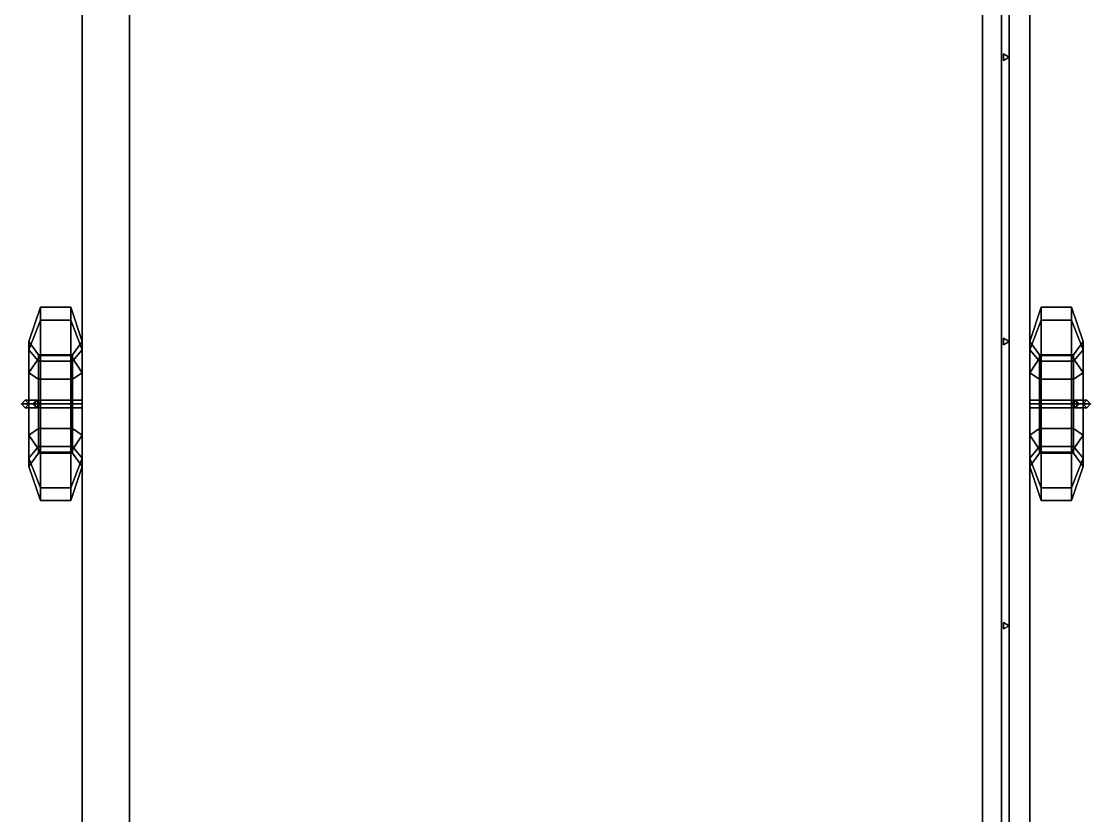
# Model space of a CAD drawing. Header units: millimetres. Extents: x -8.3 to 8.3, y -10.3 to 20.5.
# Drawn here: x 2.68 to 8.32, y -0.25 to 3.94 of the extents above; entities that cross this region are included whole.
import ezdxf

# ---------------------------------------------------------------- set-up
doc = ezdxf.new("R2010")
doc.units = ezdxf.units.MM
doc.layers.add('wheels', color=2, linetype='Continuous')

msp = doc.modelspace()

# ---------------------------------------------------------------- linework, layer by layer
for points in [[(3, 9.75), (3, -10), (3, -10, 1), (3, 10, 1)], [(3, 10, 1), (3, -10, 1), (8, -10, 1), (8, 10, 1)], [(8, -10, 1), (8, -10), (8, 9.75), (8, 10, 1)], [(7.85, 9.73, 2), (7.85, -9.73, 2), (7.89, -9.77, 2), (7.89, 9.77, 2)], [(7.89, 9.77, 2), (7.89, -9.77, 2), (7.85, -9.73, 2), (7.85, 9.73, 2)], [(3.25, 9, -1), (3.25, -9.5, -1), (3, -10), (3, 9.75)], [(8, -10), (7.75, -9.5, -1), (7.75, 9, -1), (8, 9.75)], [(7.75, 9, -1), (7.75, -9.5, -1), (3.25, -9.5, -1), (3.25, 9, -1)], [(7.86, 3.7673, 1), (7.86, 3.7327, 1), (7.86, 3.7327, 2), (7.86, 3.7673, 2)], [(7.89, 3.75, 1), (7.86, 3.7673, 1), (7.86, 3.7673, 2), (7.89, 3.75, 2)], [(7.86, 3.7327, 1), (7.89, 3.75, 1), (7.89, 3.75, 2), (7.86, 3.7327, 2)], [(7.86, 2.2673, 1), (7.86, 2.2327, 1), (7.86, 2.2327, 2), (7.86, 2.2673, 2)], [(7.89, 2.25, 1), (7.86, 2.2673, 1), (7.86, 2.2673, 2), (7.89, 2.25, 2)], [(7.86, 2.2327, 1), (7.89, 2.25, 1), (7.89, 2.25, 2), (7.86, 2.2327, 2)], [(7.86, 0.7673, 1), (7.86, 0.7327, 1), (7.86, 0.7327, 2), (7.86, 0.7673, 2)], [(7.89, 0.75, 1), (7.86, 0.7673, 1), (7.86, 0.7673, 2), (7.89, 0.75, 2)], [(7.86, 0.7327, 1), (7.89, 0.75, 1), (7.89, 0.75, 2), (7.86, 0.7327, 2)]]:
    msp.add_3dface(points)
at = {"layer": 'wheels'}
for points in [[(2.78, 2.3617, 0.585), (2.78, 2.43, 0.33), (2.72, 2.25, 0.33), (2.72, 2.2058, 0.495)], [(2.78, 2.43, 0.33), (2.78, 2.3617, 0.075), (2.72, 2.2058, 0.165), (2.72, 2.25, 0.33)], [(2.78, 2.43, 0.33), (2.78, 2.3617, 0.585), (2.94, 2.3617, 0.585), (2.94, 2.43, 0.33)], [(2.78, 2.3617, 0.075), (2.78, 2.43, 0.33), (2.94, 2.43, 0.33), (2.94, 2.3617, 0.075)], [(2.94, 2.43, 0.33), (2.94, 2.3617, 0.585), (3, 2.2058, 0.495), (3, 2.25, 0.33)], [(2.94, 2.3617, 0.075), (2.94, 2.43, 0.33), (3, 2.25, 0.33), (3, 2.2058, 0.165)], [(8.06, 2.3617, 0.585), (8.06, 2.43, 0.33), (8, 2.25, 0.33), (8, 2.2058, 0.495)], [(8.06, 2.43, 0.33), (8.06, 2.3617, 0.075), (8, 2.2058, 0.165), (8, 2.25, 0.33)], [(8.22, 2.3617, 0.585), (8.22, 2.43, 0.33), (8.06, 2.43, 0.33), (8.06, 2.3617, 0.585)], [(8.22, 2.43, 0.33), (8.22, 2.3617, 0.075), (8.06, 2.3617, 0.075), (8.06, 2.43, 0.33)], [(8.22, 2.43, 0.33), (8.22, 2.3617, 0.585), (8.28, 2.2058, 0.495), (8.28, 2.25, 0.33)], [(8.22, 2.3617, 0.075), (8.22, 2.43, 0.33), (8.28, 2.25, 0.33), (8.28, 2.2058, 0.165)], [(2.78, 2.175, 0.7717), (2.78, 2.3617, 0.585), (2.72, 2.2058, 0.495), (2.72, 2.085, 0.6158)], [(2.78, 2.3617, 0.075), (2.78, 2.175, -0.1117), (2.72, 2.085, 0.0442), (2.72, 2.2058, 0.165)], [(2.78, 2.175, -0.1117), (2.78, 2.3617, 0.075), (2.94, 2.3617, 0.075), (2.94, 2.175, -0.1117)], [(2.78, 2.3617, 0.585), (2.78, 2.175, 0.7717), (2.94, 2.175, 0.7717), (2.94, 2.3617, 0.585)], [(2.94, 2.3617, 0.585), (2.94, 2.175, 0.7717), (3, 2.085, 0.6158), (3, 2.2058, 0.495)], [(2.94, 2.175, -0.1117), (2.94, 2.3617, 0.075), (3, 2.2058, 0.165), (3, 2.085, 0.0442)], [(8.06, 2.3617, 0.075), (8.06, 2.175, -0.1117), (8, 2.085, 0.0442), (8, 2.2058, 0.165)], [(8.06, 2.175, 0.7717), (8.06, 2.3617, 0.585), (8, 2.2058, 0.495), (8, 2.085, 0.6158)], [(8.22, 2.3617, 0.075), (8.22, 2.175, -0.1117), (8.06, 2.175, -0.1117), (8.06, 2.3617, 0.075)], [(8.22, 2.175, 0.7717), (8.22, 2.3617, 0.585), (8.06, 2.3617, 0.585), (8.06, 2.175, 0.7717)], [(8.22, 2.175, -0.1117), (8.22, 2.3617, 0.075), (8.28, 2.2058, 0.165), (8.28, 2.085, 0.0442)], [(8.22, 2.3617, 0.585), (8.22, 2.175, 0.7717), (8.28, 2.085, 0.6158), (8.28, 2.2058, 0.495)], [(2.72, 2.2058, 0.495), (2.72, 2.25, 0.33), (2.77, 2.18, 0.33), (2.77, 2.1452, 0.46)], [(2.72, 2.25, 0.33), (2.72, 2.2058, 0.165), (2.77, 2.1452, 0.2), (2.77, 2.18, 0.33)], [(2.72, 2.085, 0.6158), (2.72, 2.2058, 0.495), (2.77, 2.1452, 0.46), (2.77, 2.05, 0.5552)], [(2.72, 2.2058, 0.165), (2.72, 2.085, 0.0442), (2.77, 2.05, 0.1048), (2.77, 2.1452, 0.2)], [(3, 2.25, 0.33), (3, 2.2058, 0.495), (2.95, 2.1452, 0.46), (2.95, 2.18, 0.33)], [(3, 2.2058, 0.165), (3, 2.25, 0.33), (2.95, 2.18, 0.33), (2.95, 2.1452, 0.2)], [(3, 2.2058, 0.495), (3, 2.085, 0.6158), (2.95, 2.05, 0.5552), (2.95, 2.1452, 0.46)], [(3, 2.085, 0.0442), (3, 2.2058, 0.165), (2.95, 2.1452, 0.2), (2.95, 2.05, 0.1048)], [(8, 2.2058, 0.495), (8, 2.25, 0.33), (8.05, 2.18, 0.33), (8.05, 2.1452, 0.46)], [(8, 2.25, 0.33), (8, 2.2058, 0.165), (8.05, 2.1452, 0.2), (8.05, 2.18, 0.33)], [(8, 2.2058, 0.165), (8, 2.085, 0.0442), (8.05, 2.05, 0.1048), (8.05, 2.1452, 0.2)], [(8, 2.085, 0.6158), (8, 2.2058, 0.495), (8.05, 2.1452, 0.46), (8.05, 2.05, 0.5552)], [(8.28, 2.25, 0.33), (8.28, 2.2058, 0.495), (8.23, 2.1452, 0.46), (8.23, 2.18, 0.33)], [(8.28, 2.2058, 0.165), (8.28, 2.25, 0.33), (8.23, 2.18, 0.33), (8.23, 2.1452, 0.2)], [(8.28, 2.085, 0.0442), (8.28, 2.2058, 0.165), (8.23, 2.1452, 0.2), (8.23, 2.05, 0.1048)], [(8.28, 2.2058, 0.495), (8.28, 2.085, 0.6158), (8.23, 2.05, 0.5552), (8.23, 2.1452, 0.46)], [(2.78, 2.175, -0.1117), (2.78, 1.92, -0.18), (2.72, 1.92), (2.72, 2.085, 0.0442)], [(2.78, 1.92, 0.84), (2.78, 2.175, 0.7717), (2.72, 2.085, 0.6158), (2.72, 1.92, 0.66)], [(2.77, 2.1452, 0.46), (2.77, 2.18, 0.33), (2.95, 2.18, 0.33), (2.95, 2.1452, 0.46)], [(2.77, 2.18, 0.33), (2.77, 2.1452, 0.2), (2.95, 2.1452, 0.2), (2.95, 2.18, 0.33)], [(2.77, 2.05, 0.5552), (2.77, 2.1452, 0.46), (2.95, 2.1452, 0.46), (2.95, 2.05, 0.5552)], [(2.77, 2.1452, 0.2), (2.77, 2.05, 0.1048), (2.95, 2.05, 0.1048), (2.95, 2.1452, 0.2)], [(2.78, 1.92, -0.18), (2.78, 2.175, -0.1117), (2.94, 2.175, -0.1117), (2.94, 1.92, -0.18)], [(2.78, 2.175, 0.7717), (2.78, 1.92, 0.84), (2.94, 1.92, 0.84), (2.94, 2.175, 0.7717)], [(2.94, 1.92, -0.18), (2.94, 2.175, -0.1117), (3, 2.085, 0.0442), (3, 1.92)], [(2.94, 2.175, 0.7717), (2.94, 1.92, 0.84), (3, 1.92, 0.66), (3, 2.085, 0.6158)], [(8.06, 2.175, -0.1117), (8.06, 1.92, -0.18), (8, 1.92), (8, 2.085, 0.0442)], [(8.06, 1.92, 0.84), (8.06, 2.175, 0.7717), (8, 2.085, 0.6158), (8, 1.92, 0.66)], [(8.23, 2.18, 0.33), (8.23, 2.1452, 0.46), (8.05, 2.1452, 0.46), (8.05, 2.18, 0.33)], [(8.23, 2.1452, 0.2), (8.23, 2.18, 0.33), (8.05, 2.18, 0.33), (8.05, 2.1452, 0.2)], [(8.23, 2.05, 0.1048), (8.23, 2.1452, 0.2), (8.05, 2.1452, 0.2), (8.05, 2.05, 0.1048)], [(8.23, 2.1452, 0.46), (8.23, 2.05, 0.5552), (8.05, 2.05, 0.5552), (8.05, 2.1452, 0.46)], [(8.22, 2.175, -0.1117), (8.22, 1.92, -0.18), (8.06, 1.92, -0.18), (8.06, 2.175, -0.1117)], [(8.22, 1.92, 0.84), (8.22, 2.175, 0.7717), (8.06, 2.175, 0.7717), (8.06, 1.92, 0.84)], [(8.22, 1.92, -0.18), (8.22, 2.175, -0.1117), (8.28, 2.085, 0.0442), (8.28, 1.92)], [(8.22, 2.175, 0.7717), (8.22, 1.92, 0.84), (8.28, 1.92, 0.66), (8.28, 2.085, 0.6158)], [(2.72, 1.92, 0.66), (2.72, 2.085, 0.6158), (2.77, 2.05, 0.5552), (2.77, 1.92, 0.59)], [(2.72, 2.085, 0.0442), (2.72, 1.92), (2.77, 1.92, 0.07), (2.77, 2.05, 0.1048)], [(2.77, 1.92, 0.59), (2.77, 2.05, 0.5552), (2.95, 2.05, 0.5552), (2.95, 1.92, 0.59)], [(2.77, 2.05, 0.1048), (2.77, 1.92, 0.07), (2.95, 1.92, 0.07), (2.95, 2.05, 0.1048)], [(3, 2.085, 0.6158), (3, 1.92, 0.66), (2.95, 1.92, 0.59), (2.95, 2.05, 0.5552)], [(3, 1.92), (3, 2.085, 0.0442), (2.95, 2.05, 0.1048), (2.95, 1.92, 0.07)], [(8, 2.085, 0.0442), (8, 1.92), (8.05, 1.92, 0.07), (8.05, 2.05, 0.1048)], [(8, 1.92, 0.66), (8, 2.085, 0.6158), (8.05, 2.05, 0.5552), (8.05, 1.92, 0.59)], [(8.23, 1.92, 0.07), (8.23, 2.05, 0.1048), (8.05, 2.05, 0.1048), (8.05, 1.92, 0.07)], [(8.23, 2.05, 0.5552), (8.23, 1.92, 0.59), (8.05, 1.92, 0.59), (8.05, 2.05, 0.5552)], [(8.28, 1.92), (8.28, 2.085, 0.0442), (8.23, 2.05, 0.1048), (8.23, 1.92, 0.07)], [(8.28, 2.085, 0.6158), (8.28, 1.92, 0.66), (8.23, 1.92, 0.59), (8.23, 2.05, 0.5552)], [(2.7, 1.94, 0.65), (2.68, 1.92, 0.64), (2.74, 1.92, 0.86), (2.76, 1.94, 0.85)], [(2.76, 1.94, 0.57), (2.75, 1.92, 0.55), (2.68, 1.92, 0.64), (2.7, 1.94, 0.65)], [(2.68, 1.92, 0.64), (2.7, 1.9, 0.65), (2.76, 1.9, 0.85), (2.74, 1.92, 0.86)], [(2.75, 1.92, 0.55), (2.76, 1.9, 0.57), (2.7, 1.9, 0.65), (2.68, 1.92, 0.64)], [(2.72, 1.92, 0.66), (2.7, 1.94, 0.65), (2.76, 1.94, 0.85), (2.78, 1.92, 0.84)], [(2.77, 1.92, 0.59), (2.76, 1.94, 0.57), (2.7, 1.94, 0.65), (2.72, 1.92, 0.66)], [(2.7, 1.9, 0.65), (2.72, 1.92, 0.66), (2.78, 1.92, 0.84), (2.76, 1.9, 0.85)], [(2.76, 1.9, 0.57), (2.77, 1.92, 0.59), (2.72, 1.92, 0.66), (2.7, 1.9, 0.65)], [(2.78, 1.92, -0.18), (2.78, 1.665, -0.1117), (2.72, 1.755, 0.0442), (2.72, 1.92)], [(2.78, 1.665, 0.7717), (2.78, 1.92, 0.84), (2.72, 1.92, 0.66), (2.72, 1.755, 0.6158)], [(2.72, 1.755, 0.6158), (2.72, 1.92, 0.66), (2.77, 1.92, 0.59), (2.77, 1.79, 0.5552)], [(2.72, 1.92), (2.72, 1.755, 0.0442), (2.77, 1.79, 0.1048), (2.77, 1.92, 0.07)], [(2.76, 1.94, 0.85), (2.74, 1.92, 0.86), (3, 1.92, 1), (3, 1.94, 0.98)], [(2.74, 1.92, 0.86), (2.76, 1.9, 0.85), (3, 1.9, 0.98), (3, 1.92, 1)], [(2.95, 1.94, 0.57), (2.95, 1.92, 0.55), (2.75, 1.92, 0.55), (2.76, 1.94, 0.57)], [(2.95, 1.92, 0.55), (2.95, 1.9, 0.57), (2.76, 1.9, 0.57), (2.75, 1.92, 0.55)], [(2.78, 1.92, 0.84), (2.76, 1.94, 0.85), (3, 1.94, 0.98), (3, 1.92, 0.96)], [(2.95, 1.92, 0.59), (2.95, 1.94, 0.57), (2.76, 1.94, 0.57), (2.77, 1.92, 0.59)], [(2.76, 1.9, 0.85), (2.78, 1.92, 0.84), (3, 1.92, 0.96), (3, 1.9, 0.98)], [(2.95, 1.9, 0.57), (2.95, 1.92, 0.59), (2.77, 1.92, 0.59), (2.76, 1.9, 0.57)], [(2.77, 1.79, 0.5552), (2.77, 1.92, 0.59), (2.95, 1.92, 0.59), (2.95, 1.79, 0.5552)], [(2.77, 1.92, 0.07), (2.77, 1.79, 0.1048), (2.95, 1.79, 0.1048), (2.95, 1.92, 0.07)], [(2.78, 1.665, -0.1117), (2.78, 1.92, -0.18), (2.94, 1.92, -0.18), (2.94, 1.665, -0.1117)], [(2.78, 1.92, 0.84), (2.78, 1.665, 0.7717), (2.94, 1.665, 0.7717), (2.94, 1.92, 0.84)], [(2.94, 1.665, -0.1117), (2.94, 1.92, -0.18), (3, 1.92), (3, 1.755, 0.0442)], [(2.94, 1.92, 0.84), (2.94, 1.665, 0.7717), (3, 1.755, 0.6158), (3, 1.92, 0.66)], [(3, 1.92, 0.66), (3, 1.755, 0.6158), (2.95, 1.79, 0.5552), (2.95, 1.92, 0.59)], [(3, 1.755, 0.0442), (3, 1.92), (2.95, 1.92, 0.07), (2.95, 1.79, 0.1048)], [(8.24, 1.94, 0.85), (8.22, 1.92, 0.84), (8, 1.92, 0.96), (8, 1.94, 0.98)], [(8.26, 1.92, 0.86), (8.24, 1.94, 0.85), (8, 1.94, 0.98), (8, 1.92, 1)], [(8.06, 1.92, -0.18), (8.06, 1.665, -0.1117), (8, 1.755, 0.0442), (8, 1.92)], [(8, 1.92), (8, 1.755, 0.0442), (8.05, 1.79, 0.1048), (8.05, 1.92, 0.07)], [(8.24, 1.9, 0.85), (8.26, 1.92, 0.86), (8, 1.92, 1), (8, 1.9, 0.98)], [(8.22, 1.92, 0.84), (8.24, 1.9, 0.85), (8, 1.9, 0.98), (8, 1.92, 0.96)], [(8.06, 1.665, 0.7717), (8.06, 1.92, 0.84), (8, 1.92, 0.66), (8, 1.755, 0.6158)], [(8, 1.755, 0.6158), (8, 1.92, 0.66), (8.05, 1.92, 0.59), (8.05, 1.79, 0.5552)], [(8.05, 1.94, 0.57), (8.05, 1.92, 0.59), (8.23, 1.92, 0.59), (8.24, 1.94, 0.57)], [(8.05, 1.92, 0.55), (8.05, 1.94, 0.57), (8.24, 1.94, 0.57), (8.25, 1.92, 0.55)], [(8.23, 1.79, 0.1048), (8.23, 1.92, 0.07), (8.05, 1.92, 0.07), (8.05, 1.79, 0.1048)], [(8.05, 1.9, 0.57), (8.05, 1.92, 0.55), (8.25, 1.92, 0.55), (8.24, 1.9, 0.57)], [(8.05, 1.92, 0.59), (8.05, 1.9, 0.57), (8.24, 1.9, 0.57), (8.23, 1.92, 0.59)], [(8.23, 1.92, 0.59), (8.23, 1.79, 0.5552), (8.05, 1.79, 0.5552), (8.05, 1.92, 0.59)], [(8.22, 1.92, -0.18), (8.22, 1.665, -0.1117), (8.06, 1.665, -0.1117), (8.06, 1.92, -0.18)], [(8.22, 1.665, 0.7717), (8.22, 1.92, 0.84), (8.06, 1.92, 0.84), (8.06, 1.665, 0.7717)], [(8.3, 1.94, 0.65), (8.28, 1.92, 0.66), (8.22, 1.92, 0.84), (8.24, 1.94, 0.85)], [(8.22, 1.665, -0.1117), (8.22, 1.92, -0.18), (8.28, 1.92), (8.28, 1.755, 0.0442)], [(8.28, 1.92, 0.66), (8.3, 1.9, 0.65), (8.24, 1.9, 0.85), (8.22, 1.92, 0.84)], [(8.22, 1.92, 0.84), (8.22, 1.665, 0.7717), (8.28, 1.755, 0.6158), (8.28, 1.92, 0.66)], [(8.24, 1.94, 0.57), (8.23, 1.92, 0.59), (8.28, 1.92, 0.66), (8.3, 1.94, 0.65)], [(8.28, 1.755, 0.0442), (8.28, 1.92), (8.23, 1.92, 0.07), (8.23, 1.79, 0.1048)], [(8.23, 1.92, 0.59), (8.24, 1.9, 0.57), (8.3, 1.9, 0.65), (8.28, 1.92, 0.66)], [(8.28, 1.92, 0.66), (8.28, 1.755, 0.6158), (8.23, 1.79, 0.5552), (8.23, 1.92, 0.59)], [(8.32, 1.92, 0.64), (8.3, 1.94, 0.65), (8.24, 1.94, 0.85), (8.26, 1.92, 0.86)], [(8.25, 1.92, 0.55), (8.24, 1.94, 0.57), (8.3, 1.94, 0.65), (8.32, 1.92, 0.64)], [(8.3, 1.9, 0.65), (8.32, 1.92, 0.64), (8.26, 1.92, 0.86), (8.24, 1.9, 0.85)], [(8.24, 1.9, 0.57), (8.25, 1.92, 0.55), (8.32, 1.92, 0.64), (8.3, 1.9, 0.65)], [(2.72, 1.6342, 0.495), (2.72, 1.755, 0.6158), (2.77, 1.79, 0.5552), (2.77, 1.6948, 0.46)], [(2.72, 1.755, 0.0442), (2.72, 1.6342, 0.165), (2.77, 1.6948, 0.2), (2.77, 1.79, 0.1048)], [(2.78, 1.4783, 0.585), (2.78, 1.665, 0.7717), (2.72, 1.755, 0.6158), (2.72, 1.6342, 0.495)], [(2.78, 1.665, -0.1117), (2.78, 1.4783, 0.075), (2.72, 1.6342, 0.165), (2.72, 1.755, 0.0442)], [(2.77, 1.79, 0.1048), (2.77, 1.6948, 0.2), (2.95, 1.6948, 0.2), (2.95, 1.79, 0.1048)], [(2.77, 1.6948, 0.46), (2.77, 1.79, 0.5552), (2.95, 1.79, 0.5552), (2.95, 1.6948, 0.46)], [(2.94, 1.665, 0.7717), (2.94, 1.4783, 0.585), (3, 1.6342, 0.495), (3, 1.755, 0.6158)], [(2.94, 1.4783, 0.075), (2.94, 1.665, -0.1117), (3, 1.755, 0.0442), (3, 1.6342, 0.165)], [(3, 1.755, 0.6158), (3, 1.6342, 0.495), (2.95, 1.6948, 0.46), (2.95, 1.79, 0.5552)], [(3, 1.6342, 0.165), (3, 1.755, 0.0442), (2.95, 1.79, 0.1048), (2.95, 1.6948, 0.2)], [(8, 1.755, 0.0442), (8, 1.6342, 0.165), (8.05, 1.6948, 0.2), (8.05, 1.79, 0.1048)], [(8, 1.6342, 0.495), (8, 1.755, 0.6158), (8.05, 1.79, 0.5552), (8.05, 1.6948, 0.46)], [(8.06, 1.665, -0.1117), (8.06, 1.4783, 0.075), (8, 1.6342, 0.165), (8, 1.755, 0.0442)], [(8.06, 1.4783, 0.585), (8.06, 1.665, 0.7717), (8, 1.755, 0.6158), (8, 1.6342, 0.495)], [(8.23, 1.6948, 0.2), (8.23, 1.79, 0.1048), (8.05, 1.79, 0.1048), (8.05, 1.6948, 0.2)], [(8.23, 1.79, 0.5552), (8.23, 1.6948, 0.46), (8.05, 1.6948, 0.46), (8.05, 1.79, 0.5552)], [(8.22, 1.4783, 0.075), (8.22, 1.665, -0.1117), (8.28, 1.755, 0.0442), (8.28, 1.6342, 0.165)], [(8.22, 1.665, 0.7717), (8.22, 1.4783, 0.585), (8.28, 1.6342, 0.495), (8.28, 1.755, 0.6158)], [(8.28, 1.6342, 0.165), (8.28, 1.755, 0.0442), (8.23, 1.79, 0.1048), (8.23, 1.6948, 0.2)], [(8.28, 1.755, 0.6158), (8.28, 1.6342, 0.495), (8.23, 1.6948, 0.46), (8.23, 1.79, 0.5552)], [(2.72, 1.59, 0.33), (2.72, 1.6342, 0.495), (2.77, 1.6948, 0.46), (2.77, 1.66, 0.33)], [(2.72, 1.6342, 0.165), (2.72, 1.59, 0.33), (2.77, 1.66, 0.33), (2.77, 1.6948, 0.2)], [(2.77, 1.6948, 0.2), (2.77, 1.66, 0.33), (2.95, 1.66, 0.33), (2.95, 1.6948, 0.2)], [(2.77, 1.66, 0.33), (2.77, 1.6948, 0.46), (2.95, 1.6948, 0.46), (2.95, 1.66, 0.33)], [(3, 1.6342, 0.495), (3, 1.59, 0.33), (2.95, 1.66, 0.33), (2.95, 1.6948, 0.46)], [(3, 1.59, 0.33), (3, 1.6342, 0.165), (2.95, 1.6948, 0.2), (2.95, 1.66, 0.33)], [(8, 1.59, 0.33), (8, 1.6342, 0.495), (8.05, 1.6948, 0.46), (8.05, 1.66, 0.33)], [(8, 1.6342, 0.165), (8, 1.59, 0.33), (8.05, 1.66, 0.33), (8.05, 1.6948, 0.2)], [(8.23, 1.6948, 0.46), (8.23, 1.66, 0.33), (8.05, 1.66, 0.33), (8.05, 1.6948, 0.46)], [(8.23, 1.66, 0.33), (8.23, 1.6948, 0.2), (8.05, 1.6948, 0.2), (8.05, 1.66, 0.33)], [(8.28, 1.6342, 0.495), (8.28, 1.59, 0.33), (8.23, 1.66, 0.33), (8.23, 1.6948, 0.46)], [(8.28, 1.59, 0.33), (8.28, 1.6342, 0.165), (8.23, 1.6948, 0.2), (8.23, 1.66, 0.33)], [(2.78, 1.4783, 0.075), (2.78, 1.665, -0.1117), (2.94, 1.665, -0.1117), (2.94, 1.4783, 0.075)], [(2.78, 1.665, 0.7717), (2.78, 1.4783, 0.585), (2.94, 1.4783, 0.585), (2.94, 1.665, 0.7717)], [(8.22, 1.665, -0.1117), (8.22, 1.4783, 0.075), (8.06, 1.4783, 0.075), (8.06, 1.665, -0.1117)], [(8.22, 1.4783, 0.585), (8.22, 1.665, 0.7717), (8.06, 1.665, 0.7717), (8.06, 1.4783, 0.585)], [(2.78, 1.41, 0.33), (2.78, 1.4783, 0.585), (2.72, 1.6342, 0.495), (2.72, 1.59, 0.33)], [(2.78, 1.4783, 0.075), (2.78, 1.41, 0.33), (2.72, 1.59, 0.33), (2.72, 1.6342, 0.165)], [(2.94, 1.4783, 0.585), (2.94, 1.41, 0.33), (3, 1.59, 0.33), (3, 1.6342, 0.495)], [(2.94, 1.41, 0.33), (2.94, 1.4783, 0.075), (3, 1.6342, 0.165), (3, 1.59, 0.33)], [(8.06, 1.41, 0.33), (8.06, 1.4783, 0.585), (8, 1.6342, 0.495), (8, 1.59, 0.33)], [(8.06, 1.4783, 0.075), (8.06, 1.41, 0.33), (8, 1.59, 0.33), (8, 1.6342, 0.165)], [(8.22, 1.4783, 0.585), (8.22, 1.41, 0.33), (8.28, 1.59, 0.33), (8.28, 1.6342, 0.495)], [(8.22, 1.41, 0.33), (8.22, 1.4783, 0.075), (8.28, 1.6342, 0.165), (8.28, 1.59, 0.33)], [(2.78, 1.4783, 0.585), (2.78, 1.41, 0.33), (2.94, 1.41, 0.33), (2.94, 1.4783, 0.585)], [(2.78, 1.41, 0.33), (2.78, 1.4783, 0.075), (2.94, 1.4783, 0.075), (2.94, 1.41, 0.33)], [(8.22, 1.41, 0.33), (8.22, 1.4783, 0.585), (8.06, 1.4783, 0.585), (8.06, 1.41, 0.33)], [(8.22, 1.4783, 0.075), (8.22, 1.41, 0.33), (8.06, 1.41, 0.33), (8.06, 1.4783, 0.075)]]:
    msp.add_3dface(points, dxfattribs=at)

doc.saveas('drawing.dxf')
